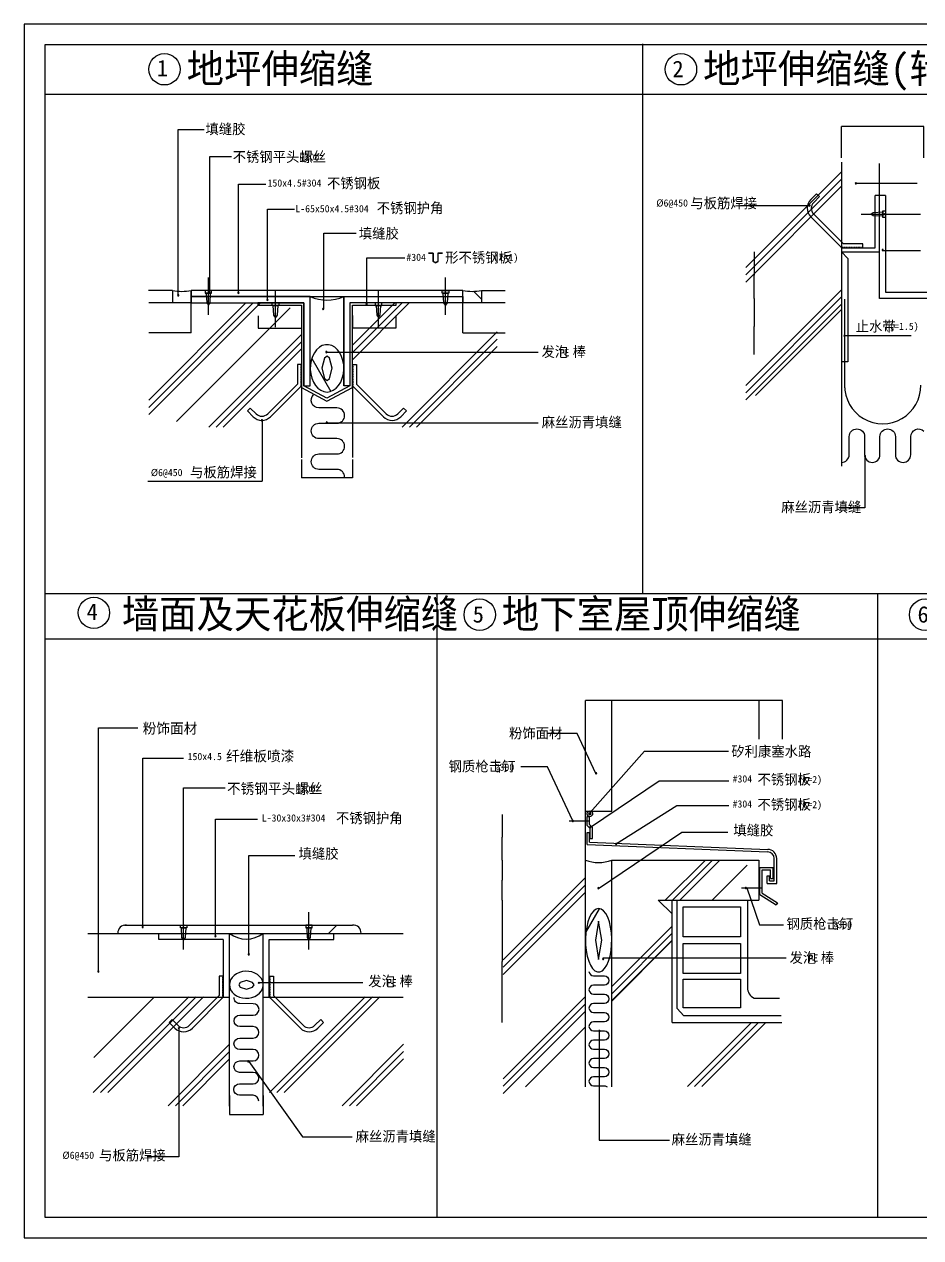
# Model space of a CAD drawing. Header units: metres. Extents: x 29335 to 113556, y -43402 to 15677.
# Drawn here: x 29335 to 72991, y -43402 to 15677 of the extents above; entities that cross this region are included whole.
import ezdxf

# ---------------------------------------------------------------- set-up
doc = ezdxf.new("R2010")
doc.units = ezdxf.units.M
doc.layers.add('PUB_DIM', color=3, linetype='Continuous')
doc.dimstyles.get("Standard").update_dxf_attribs({"dimtxt": 2.5, "dimasz": 2.5, "dimexe": 1.25, "dimexo": 0.625, "dimtad": 1, "dimcen": 2.5, "dimazin": 3, "dimtfac": 1, "dimtmove": 0, "dimatfit": 3})
pattern_1 = [(45, (0, 0), (-11225.3, 11225.3), [])]
pattern_2 = [(45, (0, 0), (-10102.8, 10102.8), [])]

# ---------------------------------------------------------------- blocks, each defined once
blk = doc.blocks.new('*D1')
for p, q in [((57304.55, -17248.31), (56665.3, -17248.31)), ((56665.55, -19123.48), (56665.55, -17248.31)), ((57945.8, -17248.31), (57306.55, -17248.31)), ((57945.55, -19123.48), (57945.55, -17248.31))]:
    blk.add_line(p, q)
at = {"layer": 'Defpoints'}
for p in [(57945.55, -17248.31), (56665.55, -19123.48), (57945.55, -19123.48)]:
    blk.add_point(p, dxfattribs=at)
at = {"layer": 'PUB_DIM', "insert": (57305.55, -17248.31), "char_height": 1, "attachment_point": 5}
blk.add_mtext('50', dxfattribs=at)
blk = doc.blocks.new('*D2')
for p, q in [((52606.42, -26968.44), (52606.42, -29945.56)), ((52606.17, -29945.56), (52605.92, -29945.56)), ((52606.42, -32922.68), (52606.42, -29945.56)), ((52606.42, -29945.56), (52606.42, -29945.56)), ((52606.67, -29945.56), (52606.92, -29945.56))]:
    blk.add_line(p, q)
at = {"layer": 'Defpoints'}
for p in [(52606.42, -26968.44), (52606.42, -29945.56), (52606.42, -32922.68)]:
    blk.add_point(p, dxfattribs=at)
at = {"layer": 'PUB_DIM', "insert": (52606.42, -29944.435), "char_height": 1, "attachment_point": 5}
blk.add_mtext('150', dxfattribs=at)
blk = doc.blocks.new('*D3')
for p, q in [((39328.33, -36478.9), (39328.33, -37400.31)), ((40967.09, -36478.9), (40967.09, -37400.31)), ((39328.58, -37400.31), (40145.21, -37400.31)), ((40150.21, -37400.31), (40966.84, -37400.31))]:
    blk.add_line(p, q)
at = {"layer": 'Defpoints'}
for p in [(39328.33, -36478.9), (40967.09, -36478.9), (39328.33, -37400.31)]:
    blk.add_point(p, dxfattribs=at)
at = {"layer": 'PUB_DIM', "insert": (40147.71, -37400.31), "char_height": 1, "attachment_point": 5}
blk.add_mtext('20~30', dxfattribs=at)
blk = doc.blocks.new('*D4')
for p, q in [((52606.42, -22800.42), (52606.42, -23908.08)), ((52606.17, -23908.08), (52605.92, -23908.08)), ((52606.42, -25015.75), (52606.42, -23908.08)), ((52606.42, -23908.08), (52606.42, -23908.08)), ((52606.67, -23908.08), (52606.92, -23908.08))]:
    blk.add_line(p, q)
at = {"layer": 'Defpoints'}
for p in [(52606.42, -22800.42), (52606.42, -23908.08), (52606.42, -25015.75)]:
    blk.add_point(p, dxfattribs=at)
at = {"layer": 'PUB_DIM', "insert": (52606.42, -23906.955), "char_height": 1, "attachment_point": 5}
blk.add_mtext('100', dxfattribs=at)
blk = doc.blocks.new('*D5')
for p, q in [((52606.42, -25015.75), (52606.42, -25992.09)), ((52606.17, -25992.09), (52605.92, -25992.09)), ((52606.42, -26968.44), (52606.42, -25992.09)), ((52606.42, -25992.09), (52606.42, -25992.09)), ((52606.67, -25992.09), (52606.92, -25992.09))]:
    blk.add_line(p, q)
at = {"layer": 'Defpoints'}
for p in [(52606.42, -25015.75), (52606.42, -25992.09), (52606.42, -26968.44)]:
    blk.add_point(p, dxfattribs=at)
at = {"layer": 'PUB_DIM', "insert": (52606.42, -25990.965), "char_height": 1, "attachment_point": 5}
blk.add_mtext('100', dxfattribs=at)
blk = doc.blocks.new('*D6')
for p, q in [((42836.22, -5512.12), (42836.22, -6406.56)), ((45314.95, -5512.12), (45314.95, -6406.56)), ((44073.085, -6406.56), (42835.97, -6406.56)), ((45315.2, -6406.56), (44078.085, -6406.56))]:
    blk.add_line(p, q)
at = {"layer": 'Defpoints'}
for p in [(42836.22, -5512.12), (45314.95, -5512.12), (45314.95, -6406.56)]:
    blk.add_point(p, dxfattribs=at)
at = {"layer": 'PUB_DIM', "insert": (44075.585, -6406.56), "char_height": 1, "attachment_point": 5}
blk.add_mtext('20~30', dxfattribs=at)
blk = doc.blocks.new('*D7')
for p, q in [((40719.21, 1481.58), (40719.21, 884.07)), ((42836.22, 1481.58), (42836.22, 884.07)), ((40719.46, 884.07), (41776.715, 884.07)), ((41778.715, 884.07), (42835.97, 884.07))]:
    blk.add_line(p, q)
at = {"layer": 'Defpoints'}
for p in [(40719.21, 1481.58), (42836.22, 1481.58), (40719.21, 884.07)]:
    blk.add_point(p, dxfattribs=at)
at = {"layer": 'PUB_DIM', "insert": (41777.715, 884.07), "char_height": 1, "attachment_point": 5}
blk.add_mtext('25', dxfattribs=at)
blk = doc.blocks.new('*D8')
for p, q in [((45314.95, 1504.85), (45314.95, 884.07)), ((47431.96, 1504.85), (47431.96, 884.07)), ((46372.455, 884.07), (45314.7, 884.07)), ((47432.21, 884.07), (46374.455, 884.07))]:
    blk.add_line(p, q)
at = {"layer": 'Defpoints'}
for p in [(45314.95, 1504.85), (47431.96, 1504.85), (47431.96, 884.07)]:
    blk.add_point(p, dxfattribs=at)
at = {"layer": 'PUB_DIM', "insert": (46373.455, 884.07), "char_height": 1, "attachment_point": 5}
blk.add_mtext('25', dxfattribs=at)
blk = doc.blocks.new('*D12')
for p, q in [((65695.185, -17248.31), (65128.43, -17248.31)), ((65128.68, -19123.48), (65128.68, -17248.31)), ((66263.94, -17248.31), (65697.185, -17248.31)), ((66263.69, -19123.48), (66263.69, -17248.31))]:
    blk.add_line(p, q)
at = {"layer": 'Defpoints'}
for p in [(66263.69, -17248.31), (65128.68, -19123.48), (66263.69, -19123.48)]:
    blk.add_point(p, dxfattribs=at)
at = {"layer": 'PUB_DIM', "insert": (65696.185, -17248.31), "char_height": 1, "attachment_point": 5}
blk.add_mtext('50', dxfattribs=at)
blk = doc.blocks.new('*D13')
for p, q in [((61535.615, -17248.31), (57945.3, -17248.31)), ((57945.55, -19123.48), (57945.55, -17248.31)), ((65128.93, -17248.31), (61538.615, -17248.31)), ((65128.68, -19123.48), (65128.68, -17248.31))]:
    blk.add_line(p, q)
at = {"layer": 'Defpoints'}
for p in [(65128.68, -17248.31), (57945.55, -19123.48), (65128.68, -19123.48)]:
    blk.add_point(p, dxfattribs=at)
at = {"layer": 'PUB_DIM', "insert": (61537.115, -17248.31), "char_height": 1, "attachment_point": 5}
blk.add_mtext('240', dxfattribs=at)
blk = doc.blocks.new('*D22')
for p, q in [((64884.05, 4591.17), (64884.05, 3458.57)), ((64883.8, 3458.57), (64883.55, 3458.57)), ((64884.05, 2325.97), (64884.05, 3458.57)), ((64884.05, 3458.57), (64884.05, 3458.57)), ((64884.3, 3458.57), (64884.55, 3458.57))]:
    blk.add_line(p, q)
at = {"layer": 'Defpoints'}
for p in [(64884.05, 4591.17), (64884.05, 3458.57), (64884.05, 2325.97)]:
    blk.add_point(p, dxfattribs=at)
at = {"layer": 'PUB_DIM', "insert": (64884.05, 3459.695), "char_height": 1, "attachment_point": 5}
blk.add_mtext('20', dxfattribs=at)
blk = doc.blocks.new('*D23')
for p, q in [((64884.05, 2325.97), (64884.05, 960.33)), ((64883.8, 960.33), (64883.55, 960.33)), ((64884.05, -405.31), (64884.05, 960.33)), ((64884.05, 960.33), (64884.05, 960.33)), ((64884.3, 960.33), (64884.55, 960.33))]:
    blk.add_line(p, q)
at = {"layer": 'Defpoints'}
for p in [(64884.05, 2325.97), (64884.05, 960.33), (64884.05, -405.31)]:
    blk.add_point(p, dxfattribs=at)
at = {"layer": 'PUB_DIM', "insert": (64884.05, 961.455), "char_height": 1, "attachment_point": 5}
blk.add_mtext('50', dxfattribs=at)
blk = doc.blocks.new('*D25')
for p, q in [((71139.555, 10693.3), (69135.94, 10693.3)), ((69136.19, 9169.56), (69136.19, 10693.3)), ((73145.17, 10693.3), (71141.555, 10693.3)), ((73144.92, 9169.56), (73144.92, 10693.3))]:
    blk.add_line(p, q)
at = {"layer": 'Defpoints'}
for p in [(73144.92, 10693.3), (69136.19, 9169.56), (73144.92, 9169.56)]:
    blk.add_point(p, dxfattribs=at)
at = {"layer": 'PUB_DIM', "insert": (71140.555, 10693.3), "char_height": 1, "attachment_point": 5}
blk.add_mtext('50', dxfattribs=at)

msp = doc.modelspace()

# ---------------------------------------------------------------- hatches: boundary and pattern name
h = msp.add_hatch()
h.set_pattern_fill('AN32C', scale=5000)
h.set_pattern_definition(pattern_1)
h.paths.add_polyline_path([(69136.19, 8959.18), (64950.73, 8959.18), (64950.73, -5706.7), (69136.19, -5706.7)])
h = msp.add_hatch()
h.set_pattern_fill('ANSI32', scale=1800)
h.paths.add_polyline_path([(70975.19, 4591.17), (70975.19, 7335.28), (70775.19, 7335.28), (70775.19, 4791.17), (69136.19, 4791.17), (69136.19, 4591.17)])
h = msp.add_hatch()
h.set_pattern_fill('ANSI32', scale=1800)
h.paths.add_polyline_path([(70975.19, 2325.97), (79049.65, 2325.97), (79049.65, 2625.97), (71275.19, 2625.97), (71275.19, 7335.28), (70975.19, 7335.28), (70975.19, 4591.17)])
h = msp.add_hatch()
h.set_pattern_fill('ANSI37', scale=1500)
h.paths.add_polyline_path([(37456.08, 2115.7), (37456.08, 2715.7, -0.1), (36556.08, 2715.7), (36556.08, 2115.7)])
h = msp.add_hatch()
h.set_pattern_fill('ANSI37', scale=1500)
h.paths.add_polyline_path([(51595.16, 2115.7), (51595.16, 2715.7, -0.09), (50695.16, 2715.52), (50695.16, 2115.7)])
h = msp.add_hatch()
h.set_pattern_fill('AN32C', scale=4500)
h.set_pattern_definition(pattern_2)
h.paths.add_polyline_path([(42756.22, -1841.9), (42756.22, -891.57), (42956.22, -891.57), (42956.22, 1865.55), (37456.08, 1865.55), (37456.08, 410.43), (35405.45, 410.43), (35405.45, -3669.37), (42956.22, -3669.37), (42956.22, -1931.91), (42949.05, -1931.91), (41450.4, -3430.56, -0.41), (40601.87, -3430.56), (40319.03, -3147.72), (40460.45, -3006.3), (40743.29, -3289.14, 0.41), (41308.98, -3289.14)])
h = msp.add_hatch()
h.set_pattern_fill('AN32C', scale=4500)
h.set_pattern_definition(pattern_2)
h.paths.add_polyline_path([(52601.44, 410.43), (50825.36, 410.43), (50825.36, 1865.55), (45325.15, 1865.55), (45325.15, -891.57), (45525.15, -891.57), (45525.15, -1841.9), (46972.38, -3289.14, 0.41), (47538.07, -3289.14), (47820.91, -3006.3), (47962.33, -3147.72), (47679.49, -3430.56, -0.41), (46830.96, -3430.56), (45332.31, -1931.91), (45325.15, -1931.91), (45014.26, -1931.91), (45014.26, -4007.99), (52601.44, -4007.99)])
h = msp.add_hatch()
h.set_pattern_fill('ESCHER', scale=1409)
h.paths.add_polyline_path([(44310.08, 34.17), (44157.3, 75.7), (44001.7, 75.7), (43848.92, 34.17), (43704.47, -47.38), (43573.57, -166.02), (43460.96, -317.45), (43370.71, -496.2), (43306.07, -695.81), (43269.39, -909.07), (43261.99, -1128.26), (43284.13, -1345.47), (43335.02, -1552.84), (43412.82, -1742.88), (43514.71, -1908.72), (43637.02, -2044.37), (43775.32, -2144.92), (43924.61, -2206.75), (44079.5, -2227.61), (44234.39, -2206.75), (44383.69, -2144.92), (44521.99, -2044.37), (44644.29, -1908.72), (44746.19, -1742.88), (44823.98, -1552.84), (44874.88, -1345.47), (44897.02, -1128.26), (44889.62, -909.07), (44852.93, -695.81), (44788.3, -496.2), (44698.04, -317.45), (44585.43, -166.02), (44454.54, -47.38)])
h.paths.add_polyline_path([(44079.5, -482.56), (44198.56, -583.08), (44334.45, -1073.34), (44198.56, -1563.6), (44079.5, -1664.11), (43960.44, -1563.6), (43824.55, -1073.34), (43960.44, -583.08)])
h = msp.add_hatch()
h.set_pattern_fill('AN32C', scale=5000)
h.set_pattern_definition(pattern_1)
h.paths.add_polyline_path([(56665.55, -25015.74), (55991.66, -25015.74), (55991.66, -23439.35), (55500.84, -23375.04), (55991.66, -23293.57), (55991.66, -22205.21), (52953.42, -22205.21), (52953.42, -36055.71), (56665.55, -36055.71)])
h = msp.add_hatch()
h.set_pattern_fill('AN32C', scale=5000)
h.set_pattern_definition(pattern_1)
h.paths.add_polyline_path([(60890.34, -27627.33), (60196.63, -26968.45), (60890.34, -26968.45), (65550.85, -26968.45), (65550.85, -25264.27), (57945.55, -25264.27), (57945.55, -36055.71), (66219.54, -36055.71), (66219.54, -32922.68), (60890.34, -32922.68)])
h = msp.add_hatch()
h.set_pattern_fill('ANSI37', scale=800)
h.paths.add_polyline_path([(60890.34, -26968.45), (60196.63, -26968.45), (60890.34, -27627.33)])
h = msp.add_hatch()
h.set_pattern_fill('ESCHER', scale=1200)
h.paths.add_polyline_path([(57789.23, -29931.59), (57859.8, -29692.47), (57910.35, -29425.44), (57939.03, -29140.16), (57944.82, -28846.93), (57927.51, -28556.36), (57887.71, -28278.95), (57826.88, -28024.72), (57747.2, -27802.87), (57651.56, -27621.4), (57543.41, -27486.89), (57426.67, -27404.18), (57305.55, -27376.28), (57184.43, -27404.18), (57067.68, -27486.89), (56959.54, -27621.4), (56863.9, -27802.87), (56784.22, -28024.72), (56723.38, -28278.95), (56683.59, -28556.36), (56666.27, -28846.93), (56672.06, -29140.16), (56700.75, -29425.44), (56751.29, -29692.47), (56821.87, -29931.59), (56909.93, -30134.17), (57012.28, -30292.88), (57125.24, -30401.98), (57244.71, -30457.54), (57366.38, -30457.54), (57485.86, -30401.98), (57598.81, -30292.88), (57701.17, -30134.17)])
h.paths.add_polyline_path([(57305.55, -29849.89), (57145.55, -28920.4), (57305.55, -27990.92), (57465.55, -28920.4)])
h = msp.add_hatch()
h.set_pattern_fill('ANSI31', scale=2400)
h.paths.add_polyline_path([(64209.19, -28752.76), (64209.19, -27285.96), (61419.95, -27285.96), (61419.95, -28752.76)])
h = msp.add_hatch()
h.set_pattern_fill('ANSI32', scale=1800)
h.paths.add_polyline_path([(45734.95, -28582.57, 0.4), (45407.1, -28182.57), (34220.85, -28182.57, 0.4), (33893, -28582.57)])
h = msp.add_hatch()
h.set_pattern_fill('ANSI31', scale=2400)
h.paths.add_polyline_path([(61419.95, -29070.28), (61419.95, -30537.08), (64209.19, -30537.08), (64209.19, -29070.28)])
h = msp.add_hatch()
h.set_pattern_fill('ANSI31', scale=2400)
h.paths.add_polyline_path([(61419.95, -30819.32), (61419.95, -32217.09), (64209.19, -32217.09), (64209.19, -30819.32)])
h = msp.add_hatch()
h.set_pattern_fill('AN32C', scale=5000)
h.set_pattern_definition(pattern_1)
h.paths.add_polyline_path([(39030.97, -31703.28), (37673.74, -33060.51, -0.41), (37108.06, -33060.51), (36825.21, -32777.67), (36683.79, -32919.09), (36966.63, -33201.93, 0.41), (37815.16, -33201.93), (39313.81, -31703.28), (39328.34, -31703.28), (39328.34, -36748.58), (32730.51, -36748.58), (32730.51, -31703.28)])
h = msp.add_hatch()
h.set_pattern_fill('AN32C', scale=5000)
h.set_pattern_definition(pattern_1)
h.paths.add_polyline_path([(47907.76, -31703.28), (47907.76, -36799.09), (40968.34, -36799.09), (40968.34, -31703.28), (40975.5, -31703.28), (42474.15, -33201.93, 0.41), (43322.68, -33201.93), (43605.52, -32919.09), (43464.1, -32777.67), (43181.26, -33060.51, -0.41), (42615.57, -33060.51), (41258.35, -31703.28)])

# ---------------------------------------------------------------- linework, layer by layer
for p, q in [((59443.18, 14723.36), (59443.18, -12036.82)), ((30350.33, 12275.21), (112523.07, 12275.21)), ((69136.19, 8959.18), (69136.19, -5832.15)), ((70975.19, 2325.97), (70975.19, 8900.93)), ((64473.14, 3832.11), (69136.19, 8495.16)), ((64473.14, 3478.56), (69136.19, 8141.61)), ((64473.14, 3125), (69136.19, 7788.06)), ((67637.54, 7145.51), (67920.38, 7428.36)), ((67778.96, 7004.09), (68061.8, 7286.94)), ((67920.38, 7428.36), (68061.8, 7286.94)), ((70775.19, 4791.17), (70775.19, 7335.28)), ((71275.19, 7335.28), (70775.19, 7335.28)), ((71275.19, 7335.28), (71275.19, 2625.97)), ((69143.36, 4791.17), (67637.54, 6296.99)), ((69226.2, 4991.17), (67778.96, 6438.41)), ((70089.72, 6437.13), (71913.44, 6437.13)), ((69136.19, 4791.17), (69136.19, 4841.91)), ((69136.19, 4791.17), (70775.19, 4791.17)), ((69143.36, 4791.17), (70176.52, 4791.17)), ((69216.19, 4791.17), (69216.19, 4841.91)), ((70176.52, 4991.17), (69226.2, 4991.17)), ((69296.19, 4791.17), (69296.19, 4841.91)), ((69376.19, 4791.17), (69376.19, 4841.91)), ((69456.19, 4791.17), (69456.19, 4841.91)), ((69536.19, 4791.17), (69536.19, 4841.91)), ((69616.19, 4791.17), (69616.19, 4841.91)), ((69696.19, 4791.17), (69696.19, 4841.91)), ((69776.19, 4791.17), (69776.19, 4841.91)), ((69856.19, 4791.17), (69856.19, 4841.91)), ((69936.19, 4791.17), (69936.19, 4841.91)), ((70016.19, 4791.17), (70016.19, 4841.91)), ((70096.19, 4791.17), (70096.19, 4841.91)), ((70176.52, 4791.17), (70176.52, 4991.17)), ((69136.19, 4591.17), (70975.19, 4591.17)), ((69136.19, 4591.17), (69448.32, 4279.04)), ((69448.32, 4279.04), (69448.32, -750.04)), ((38300.54, 1531.09), (38300.54, 3354.81)), ((49850.71, 1531.09), (49850.71, 3354.81)), ((36556.08, 2715.7), (35392.79, 2715.7)), ((36556.08, 2715.7), (36556.08, 2115.7)), ((37456.08, 660.57), (37456.08, 2715.7)), ((41568.51, 931.87), (41568.51, 2755.59)), ((44894.95, 2415.7), (44894.95, -1931.91)), ((46582.66, 931.87), (46582.66, 2755.59)), ((50695.16, 660.57), (50695.16, 2715.7)), ((51595.16, 2715.7), (52758.46, 2715.7)), ((51595.16, 2715.7), (51595.16, 2115.7)), ((64473.14, -1907.47), (69136.19, 2755.59)), ((64473.14, -2261.02), (69136.19, 2402.03)), ((71275.19, 2625.97), (79677.5, 2625.97)), ((35395.18, -3328.33), (40839.21, 2115.7)), ((35395.18, -2974.78), (40485.65, 2115.7)), ((35395.18, -2621.22), (40132.1, 2115.7)), ((37456.08, 2115.7), (35403.97, 2115.7)), ((38218.33, 2114.65), (38300.54, 2002.65)), ((38300.54, 2002.65), (38382.75, 2114.65)), ((45314.95, -652.67), (48083.32, 2115.7)), ((45314.95, -299.12), (47729.77, 2115.7)), ((45314.95, 54.43), (47376.22, 2115.7)), ((52747.28, 2115.7), (50695.16, 2115.7)), ((64473.14, -2614.58), (69136.19, 2048.48)), ((81271.8, 2325.97), (70975.19, 2325.97)), ((37456.08, 660.57), (35395.18, 660.57)), ((47733.54, -3937.03), (52365.81, 695.24)), ((50695.16, 660.57), (52756.06, 660.57)), ((38322.01, -3937.03), (42836.22, 577.17)), ((38675.57, -3937.03), (42836.22, 223.62)), ((48087.09, -3937.03), (52365.23, 341.11)), ((39029.12, -3937.03), (42836.22, -129.93)), ((48440.64, -3937.03), (52364.64, -13.03)), ((42636.22, -891.57), (42636.22, -1841.9)), ((42836.22, -891.57), (42636.22, -891.57)), ((42836.22, -971.91), (42785.48, -971.91)), ((42836.22, -1051.91), (42785.48, -1051.91)), ((42836.22, -1131.91), (42785.48, -1131.91)), ((42836.22, -1924.74), (42836.22, -891.57)), ((45314.95, -1924.74), (45314.95, -891.57)), ((45314.95, -891.57), (45514.95, -891.57)), ((45314.95, -971.91), (45365.69, -971.91)), ((45314.95, -1051.91), (45365.69, -1051.91)), ((45314.95, -1131.91), (45365.69, -1131.91)), ((45514.95, -891.57), (45514.95, -1841.9)), ((69448.32, -750.04), (69136.19, -750.04)), ((42836.22, -1211.91), (42785.48, -1211.91)), ((42836.22, -1291.91), (42785.48, -1291.91)), ((42836.22, -1371.91), (42785.48, -1371.91)), ((42836.22, -1451.91), (42785.48, -1451.91)), ((42836.22, -1531.91), (42785.48, -1531.91)), ((42836.22, -1611.91), (42785.48, -1611.91)), ((42836.22, -1691.91), (42785.48, -1691.91)), ((42836.22, -1771.91), (42785.48, -1771.91)), ((45314.95, -1211.91), (45365.69, -1211.91)), ((45314.95, -1291.91), (45365.69, -1291.91)), ((45314.95, -1371.91), (45365.69, -1371.91)), ((45314.95, -1451.91), (45365.69, -1451.91)), ((45314.95, -1531.91), (45365.69, -1531.91)), ((45314.95, -1611.91), (45365.69, -1611.91)), ((45314.95, -1691.91), (45365.69, -1691.91)), ((45314.95, -1771.91), (45365.69, -1771.91)), ((42636.22, -1841.9), (41188.98, -3289.14)), ((42836.22, -1924.74), (41330.4, -3430.56)), ((42836.22, -1851.91), (42785.48, -1851.91)), ((42836.22, -1931.91), (42785.48, -1931.91)), ((42836.22, -2003.85), (42836.22, -5428.68)), ((42956.22, -1931.91), (43256.22, -1931.91)), ((45314.95, -1851.91), (45365.69, -1851.91)), ((45314.95, -1924.74), (46820.77, -3430.56)), ((45314.95, -1931.91), (45365.69, -1931.91)), ((45314.95, -2003.84), (45314.95, -5411.59)), ((45514.95, -1841.9), (46962.19, -3289.14)), ((40199.03, -3147.72), (40340.45, -3006.3)), ((40481.87, -3430.56), (40199.03, -3147.72)), ((40623.29, -3289.14), (40340.45, -3006.3)), ((47527.88, -3289.14), (47810.72, -3006.3)), ((47669.3, -3430.56), (47952.14, -3147.72)), ((47952.14, -3147.72), (47810.72, -3006.3)), ((30350.33, -12036.82), (112523.07, -12036.82)), ((49424.71, -12036.82), (49424.71, -42437.01)), ((70892.87, -12036.82), (70892.87, -42437.01)), ((30350.33, -14237.01), (112523.07, -14237.01)), ((56665.55, -36055.71), (56665.55, -19113.39)), ((57945.55, -22629.95), (57945.55, -19152.12)), ((56665.55, -22629.95), (57945.55, -22629.95)), ((56747.19, -23326.06), (56747.19, -22894.43)), ((56747.19, -22894.43), (56867.19, -22894.43)), ((56867.19, -23279.46), (56867.19, -22894.43)), ((56891.19, -23483.48), (56747.19, -23326.06)), ((57011.19, -23436.87), (56867.19, -23279.46)), ((56891.19, -23968.51), (56891.19, -23483.48)), ((57011.19, -23968.51), (57011.19, -23436.87)), ((56747.19, -24256.67), (56747.19, -23664.72)), ((56747.19, -23664.72), (56867.19, -23664.72)), ((56867.19, -24141.41), (56867.19, -23664.72)), ((56867.19, -24141.41), (65536.94, -24498.26)), ((56891.19, -23968.51), (57011.19, -23968.51)), ((56747.19, -24256.67), (65529.64, -24618.04)), ((57945.55, -36059.36), (57945.55, -25015.74)), ((57945.55, -25015.74), (65101.6, -25015.74)), ((60550.85, -26968.45), (62503.55, -25015.74)), ((60904.4, -26968.45), (62857.11, -25015.74)), ((61257.96, -26968.45), (63210.66, -25015.74)), ((65101.6, -25015.74), (65101.6, -26968.45)), ((65154.06, -25376.3), (65801.19, -25376.3)), ((65154.06, -26686.92), (65154.06, -25376.3)), ((65801.19, -25906.56), (65801.19, -25376.3)), ((65856.94, -26028.91), (65856.94, -24938.26)), ((65976.94, -26148.91), (65976.94, -24938.26)), ((52652.13, -29872.56), (56658.64, -25866.05)), ((65274.06, -25496.3), (65681.19, -25496.3)), ((65274.06, -26620.69), (65274.06, -25496.3)), ((65512.2, -25778.58), (65632.2, -25778.58)), ((65512.2, -26148.91), (65512.2, -25778.58)), ((65632.2, -26028.91), (65632.2, -25778.58)), ((65681.19, -25906.56), (65681.19, -25496.3)), ((65681.19, -25906.56), (65801.19, -25906.56)), ((52652.13, -30226.11), (56658.64, -26219.6)), ((52652.13, -30579.67), (56658.64, -26573.16)), ((65512.2, -26148.91), (65976.94, -26148.91)), ((65632.2, -26028.91), (65856.94, -26028.91)), ((60196.63, -26968.45), (65101.6, -26968.45)), ((60196.63, -26968.45), (60890.34, -27627.33)), ((60890.34, -32922.68), (60890.34, -26968.45)), ((61130.34, -32242.68), (61130.34, -26968.45)), ((64555.11, -26968.45), (64555.11, -31210.1)), ((65154.06, -26686.92), (65955.37, -27191.7)), ((65274.06, -26620.69), (66019.7, -27090.41)), ((66019.7, -27090.41), (65955.37, -27191.7)), ((37095.37, -29367.17), (37095.37, -27543.45)), ((43198.81, -29367.17), (43198.81, -27543.45)), ((34220.85, -28182.57), (45317.44, -28182.57)), ((57945.55, -31172.04), (60890.34, -28227.25)), ((32436.07, -28582.57), (47789.33, -28582.57)), ((35881.04, -28882.57), (35881.04, -28582.57)), ((39027.09, -28882.57), (35881.04, -28882.57)), ((39027.09, -28882.57), (39027.09, -31703.28)), ((39327.09, -36994.1), (39327.09, -28582.57)), ((40967.09, -36994.1), (40967.09, -28582.57)), ((41267.09, -28882.57), (44413.14, -28882.57)), ((41267.09, -31703.28), (41267.09, -28882.57)), ((44413.14, -28882.57), (44413.14, -28582.57)), ((57945.55, -31525.6), (60890.34, -28580.8)), ((57945.55, -31879.15), (60890.34, -28934.35)), ((39027.09, -30662.95), (38827.09, -30662.95)), ((38827.09, -30662.95), (38827.09, -31613.27)), ((39027.09, -31696.12), (39027.09, -30662.95)), ((41274.45, -31696.12), (41274.45, -30662.95)), ((41274.45, -30662.95), (41474.45, -30662.95)), ((41474.45, -30662.95), (41474.45, -31613.27)), ((39027.09, -30743.28), (38976.35, -30743.28)), ((39027.09, -30823.28), (38976.35, -30823.28)), ((39027.09, -30903.28), (38976.35, -30903.28)), ((39027.09, -30983.28), (38976.35, -30983.28)), ((39027.09, -31063.28), (38976.35, -31063.28)), ((39027.09, -31143.28), (38976.35, -31143.28)), ((39027.09, -31223.28), (38976.35, -31223.28)), ((39027.09, -31303.28), (38976.35, -31303.28)), ((41274.45, -30743.28), (41325.19, -30743.28)), ((41274.45, -30823.28), (41325.19, -30823.28)), ((41274.45, -30903.28), (41325.19, -30903.28)), ((41274.45, -30983.28), (41325.19, -30983.28)), ((41274.45, -31063.28), (41325.19, -31063.28)), ((41274.45, -31143.28), (41325.19, -31143.28)), ((41274.45, -31223.28), (41325.19, -31223.28)), ((41274.45, -31303.28), (41325.19, -31303.28)), ((39327.09, -31703.28), (32436.07, -31703.28)), ((32694.16, -36334.67), (37357.21, -31671.61)), ((33047.71, -36334.67), (37710.76, -31671.61)), ((33401.26, -36334.67), (38064.32, -31671.61)), ((38827.09, -31613.27), (37379.85, -33060.51)), ((39027.09, -31696.12), (37521.27, -33201.93)), ((39019.73, -31703.28), (38968.99, -31703.28)), ((39027.09, -31383.28), (38976.35, -31383.28)), ((39027.09, -31463.28), (38976.35, -31463.28)), ((39027.09, -31543.28), (38976.35, -31543.28)), ((39027.09, -31623.28), (38976.35, -31623.28)), ((47789.33, -31703.28), (40967.09, -31703.28)), ((41274.45, -31383.28), (41325.19, -31383.28)), ((41274.45, -31463.28), (41325.19, -31463.28)), ((41274.45, -31543.28), (41325.19, -31543.28)), ((41274.45, -31623.28), (41325.19, -31623.28)), ((41274.45, -31696.12), (42780.26, -33201.93)), ((41274.45, -31703.28), (41325.19, -31703.28)), ((41280.08, -36334.67), (45943.14, -31671.61)), ((41474.45, -31613.27), (42921.69, -33060.51)), ((41633.64, -36334.67), (46296.69, -31671.61)), ((41987.19, -36334.67), (46650.25, -31671.61)), ((52652.13, -35673.6), (56665.55, -31660.18)), ((64875.11, -31738.11), (66113.62, -31738.11)), ((52652.13, -36027.15), (56665.55, -32013.74)), ((52652.13, -36380.71), (56665.55, -32367.29)), ((61454.14, -32605.16), (61130.34, -32242.68)), ((36389.9, -32919.09), (36531.32, -32777.67)), ((36672.74, -33201.93), (36389.9, -32919.09)), ((36814.17, -33060.51), (36531.32, -32777.67)), ((43487.37, -33060.51), (43770.21, -32777.67)), ((43628.79, -33201.93), (43911.63, -32919.09)), ((43911.63, -32919.09), (43770.21, -32777.67)), ((60890.34, -32922.68), (66219.54, -32922.68)), ((66188.07, -32605.16), (61454.14, -32605.16)), ((61625.08, -36042.13), (64744.52, -32922.68)), ((61978.63, -36042.13), (65098.08, -32922.68)), ((62332.18, -36042.13), (65451.63, -32922.68)), ((36347.77, -36973.34), (39335.03, -33986.07)), ((44813.14, -36973.34), (47800.41, -33986.07)), ((36701.32, -36973.34), (39334.01, -34340.65)), ((37054.88, -36973.34), (39332.99, -34695.22)), ((45166.7, -36973.34), (47799.39, -34340.65)), ((45520.25, -36973.34), (47798.37, -34695.22))]:
    msp.add_line(p, q)
for points in [[(29335.01, 15676.73), (29335.01, -43401.82), (113473.01, -43401.82), (113473.01, 15676.73), (29335.01, 15676.73)], [(71149.57, 6326.87), (70674.33, 6354.86), (70561.28, 6437.13), (70673.28, 6519.34), (71149.57, 6547.39), (71149.57, 6326.87)], [(71274.33, 6277.13), (71149.57, 6277.13), (71149.57, 6597.13), (71274.33, 6597.13), (71274.33, 6277.13)], [(49025.83, 4539.88), (49025.83, 4527.78), (49240.43, 4527.78), (49240.43, 4124.63), (49365.38, 4057.88), (49490.29, 4124.63), (49490.29, 4527.78), (49704.9, 4527.78), (49704.9, 4539.88), (49478.19, 4539.88), (49478.19, 4131.88), (49365.37, 4071.59), (49252.53, 4131.88), (49252.53, 4539.88), (49025.83, 4539.88)], [(37456.08, 2715.7), (37456.08, 2415.7), (50695.16, 2415.7), (50695.16, 2715.52), (37456.08, 2715.7)], [(37456.08, 2415.7), (37456.08, 2115.7), (42956.22, 2115.7), (42956.22, -1931.91), (43256.22, -1931.91), (43256.22, 2415.7), (37456.08, 2415.7)], [(38140.54, 2715.7), (38140.54, 2590.94), (38460.54, 2590.94), (38460.54, 2715.7), (38140.54, 2715.7)], [(38190.28, 2590.94), (38218.27, 2115.7), (38300.54, 2002.65), (38382.75, 2114.65), (38410.8, 2590.94), (38190.28, 2590.94)], [(50695.16, 2415.7), (50695.16, 2115.7), (45195.02, 2115.7), (45195.02, -1931.91), (44895.02, -1931.91), (44895.02, 2415.7), (50695.16, 2415.7)], [(50010.71, 2715.7), (50010.71, 2590.94), (49690.71, 2590.94), (49690.71, 2715.7), (50010.71, 2715.7)], [(49960.97, 2590.94), (49932.98, 2115.7), (49850.71, 2002.65), (49768.5, 2114.65), (49740.45, 2590.94), (49960.97, 2590.94)], [(40707.17, 2115.7), (40707.17, 1995.7), (42836.22, 1995.7), (42836.22, -2003.85), (44075.72, -2666.07), (45314.95, -2003.84), (45314.95, 1995.7), (47444, 1995.7), (47444, 2115.7), (45194.95, 2115.7), (45194.95, -1931.91), (44075.72, -2530.01), (42956.22, -1931.91), (42956.22, 2115.7), (40707.17, 2115.7)], [(41728.51, 2116.48), (41728.51, 1991.73), (41408.51, 1991.73), (41408.51, 2116.48), (41728.51, 2116.48)], [(41678.77, 1991.73), (41650.78, 1516.48), (41568.51, 1403.43), (41486.3, 1515.44), (41458.25, 1991.73), (41678.77, 1991.73)], [(46422.66, 2116.48), (46422.66, 1991.73), (46742.66, 1991.73), (46742.66, 2116.48), (46422.66, 2116.48)], [(46472.4, 1991.73), (46500.39, 1516.48), (46582.66, 1403.43), (46664.87, 1515.44), (46692.92, 1991.73), (46472.4, 1991.73)], [(69282.6, 2295.16), (69282.6, -2015.78)], [(55864.31, -23105.03), (56848.09, -23105.03)], [(64258.58, -26374.38), (65242.35, -26374.38)], [(37255.37, -28182.57), (37255.37, -28307.32), (36935.37, -28307.32), (36935.37, -28182.57), (37255.37, -28182.57)], [(37205.63, -28307.32), (37177.64, -28782.57), (37095.37, -28895.61), (37013.16, -28783.61), (36985.11, -28307.32), (37205.63, -28307.32)], [(43038.81, -28182.57), (43038.81, -28307.32), (43358.81, -28307.32), (43358.81, -28182.57), (43038.81, -28182.57)], [(43088.54, -28307.32), (43116.53, -28782.57), (43198.81, -28895.61), (43281.01, -28783.61), (43309.07, -28307.32), (43088.54, -28307.32)], [(57305.55, -27990.92), (57145.55, -28920.4), (57305.55, -29849.89)], [(57305.55, -29849.89), (57465.55, -28920.4), (57305.55, -27990.92)]]:
    msp.add_lwpolyline(points)
for points in [[(30335.01, 14676.73), (30335.01, -42401.82), (112473.01, -42401.82), (112473.01, 14676.73)], [(44079.5, -2227.61), (44234.39, -2206.75), (44383.69, -2144.92), (44521.99, -2044.37), (44644.29, -1908.72), (44746.19, -1742.88), (44823.98, -1552.84), (44874.88, -1345.47), (44897.02, -1128.26), (44889.62, -909.07), (44852.93, -695.81), (44788.3, -496.2), (44698.04, -317.45), (44585.43, -166.02), (44454.54, -47.38), (44310.08, 34.17), (44157.3, 75.7), (44001.7, 75.7), (43848.92, 34.17), (43704.47, -47.38), (43573.57, -166.02), (43460.96, -317.45), (43370.71, -496.2), (43306.07, -695.81), (43269.39, -909.07), (43261.99, -1128.26), (43284.13, -1345.47), (43335.02, -1552.84), (43412.82, -1742.88), (43514.71, -1908.72), (43637.02, -2044.37), (43775.32, -2144.92), (43924.61, -2206.75)], [(44079.5, -1664.11), (44198.56, -1563.6), (44334.45, -1073.34), (44198.56, -583.08), (44079.5, -482.56), (43960.44, -583.08), (43824.55, -1073.34), (43960.44, -1563.6)], [(56728.9, -22758.16), (56731.58, -22780.59), (56739.52, -22802.2), (56752.43, -22822.23), (56769.86, -22839.94), (56791.16, -22854.69), (56815.57, -22865.96), (56842.21, -22873.32), (56870.11, -22876.53), (56898.26, -22875.46), (56925.65, -22870.15), (56951.29, -22860.79), (56974.25, -22847.72), (56993.7, -22831.41), (57008.94, -22812.46), (57019.42, -22791.54), (57024.75, -22769.42), (57024.75, -22746.89), (57019.42, -22724.77), (57008.94, -22703.85), (56993.7, -22684.9), (56974.25, -22668.6), (56951.29, -22655.53), (56925.65, -22646.17), (56898.26, -22640.86), (56870.11, -22639.78), (56842.21, -22642.99), (56815.57, -22650.36), (56791.16, -22661.62), (56769.86, -22676.38), (56752.43, -22694.09), (56739.52, -22714.11), (56731.58, -22735.73)], [(56809.9, -22758.16), (56822.9, -22778.68), (56877.16, -22795.66), (56931.42, -22778.68), (56944.42, -22758.16), (56931.42, -22737.63), (56877.16, -22720.65), (56822.9, -22737.63)], [(57305.55, -27376.28), (57184.43, -27404.18), (57067.68, -27486.89), (56959.54, -27621.4), (56863.9, -27802.87), (56784.22, -28024.72), (56723.38, -28278.95), (56683.59, -28556.36), (56666.27, -28846.93), (56672.06, -29140.16), (56700.75, -29425.44), (56751.29, -29692.47), (56821.87, -29931.59), (56909.93, -30134.17), (57012.28, -30292.88), (57125.24, -30401.98), (57244.71, -30457.54), (57366.38, -30457.54), (57485.86, -30401.98), (57598.81, -30292.88), (57701.17, -30134.17), (57789.23, -29931.59), (57859.8, -29692.47), (57910.35, -29425.44), (57939.03, -29140.16), (57944.82, -28846.93), (57927.51, -28556.36), (57887.71, -28278.95), (57826.88, -28024.72), (57747.2, -27802.87), (57651.56, -27621.4), (57543.41, -27486.89), (57426.67, -27404.18)], [(61419.95, -27285.96), (64209.19, -27285.96), (64209.19, -28752.76), (61419.95, -28752.76)], [(61419.95, -29070.28), (64209.19, -29070.28), (64209.19, -30537.08), (61419.95, -30537.08)], [(39327.09, -31084.17), (39341.97, -31208.77), (39386.09, -31328.86), (39457.84, -31440.11), (39554.64, -31538.5), (39672.99, -31620.46), (39808.6, -31683.05), (39956.58, -31723.98), (40111.58, -31741.8), (40267.99, -31735.84), (40420.17, -31706.33), (40562.61, -31654.34), (40690.16, -31581.73), (40798.22, -31491.15), (40882.88, -31385.85), (40941.08, -31269.65), (40970.72, -31146.75), (40970.72, -31021.59), (40941.08, -30898.68), (40882.88, -30782.49), (40798.22, -30677.19), (40690.16, -30586.6), (40562.61, -30514), (40420.17, -30462.01), (40267.99, -30432.5), (40111.58, -30426.54), (39956.58, -30444.36), (39808.6, -30485.29), (39672.99, -30547.87), (39554.64, -30629.84), (39457.84, -30728.23), (39386.09, -30839.48), (39341.97, -30959.57)], [(39777.09, -31084.17), (39849.3, -31198.2), (40150.77, -31292.54), (40452.23, -31198.2), (40524.45, -31084.17), (40452.23, -30970.14), (40150.77, -30875.8), (39849.3, -30970.14)], [(61419.95, -30819.32), (64209.19, -30819.32), (64209.19, -32217.09), (61419.95, -32217.09)]]:
    msp.add_lwpolyline(points, close=True)
for points in [[(69797.35, 7935.72, 1), (69857.35, 7935.72, 1)], [(67550.95, 6853.26, 1), (67610.95, 6853.26, 1)], [(71194.57, 6431.53, 1), (71254.57, 6431.53, 1)], [(71106.05, 4687.86, 1), (71166.05, 4687.86, 1)], [(36798.54, 2485.34, 1), (36863.54, 2485.34, 1)], [(38326.31, 2715.7, 1), (38391.31, 2715.7, 1)], [(39733.63, 2609.46, 1), (39798.63, 2609.46, 1)], [(41139.49, 2260.98, 1), (41204.49, 2260.98, 1)], [(43857.76, 1808.64, 1), (43922.76, 1808.64, 1)], [(45973.32, 2058.49, 1), (46038.32, 2058.49, 1)], [(69248.62, 513.2, 1), (69308.62, 513.2, 1)], [(44012.97, -285.47, 1), (44077.97, -285.47, 1)], [(40873.64, -3606.3, 1), (40938.64, -3606.3, 1)], [(44029.81, -3718.67, 1), (44094.81, -3718.67, 1)], [(70248.02, -5352.88, 1), (70308.02, -5352.88, 1)], [(57157.82, -20795.8, 1), (57217.82, -20795.8, 1)], [(56867.61, -22747.24, 1), (56927.61, -22747.24, 1)], [(56016.78, -23111.33, 1), (56076.78, -23111.33, 1)], [(56874.91, -23402.47, 1), (56934.91, -23402.47, 1)], [(58126.92, -24236.02, 1), (58186.92, -24236.02, 1)], [(57261, -26380.5, 1), (57321, -26380.5, 1)], [(64441.68, -26374.78, 1), (64501.68, -26374.78, 1)], [(35102.33, -28304.13, 1), (35102.33, -28244.13, 1)], [(37089.19, -28222.9, 1), (37089.19, -28162.9, 1)], [(38643.03, -28752.98, 1), (38643.03, -28692.98, 1)], [(40267.48, -29633.44, 1), (40267.48, -29573.44, 1)], [(57495.43, -29830.37, 1), (57555.43, -29830.37, 1)], [(32943.61, -30466.22, 1), (32943.61, -30406.22, 1)], [(40755.26, -31019.23, 1), (40755.26, -30959.23, 1)], [(36864.32, -33229.31, 1), (36864.32, -33169.31, 1)], [(57313.27, -33336.91, 1), (57373.27, -33336.91, 1)], [(40239.13, -34841.42, 1), (40239.13, -34781.42, 1)]]:
    msp.add_lwpolyline(points, format="xyb", close=True)
for points in [[(44936.23, -6366.44, 0.41), (44562.23, -5992.44), (43682.23, -5992.44, -1), (43682.23, -5244.44), (44562.23, -5244.44, 1), (44562.23, -4496.44), (43682.23, -4496.44, -1), (43682.23, -3748.44), (44562.23, -3748.44, 1), (44562.23, -3000.44), (43682.23, -3000.44, -0.67), (43422.11, -2357.72, -0.67)], [(69282.6, -1893.78, 1.01), (72997.14, -1893.78, 1.01)], [(69136.19, -5653.01, 0.41), (69510.19, -5279.01), (69510.19, -4399.01, -1), (70258.19, -4399.01), (70258.19, -5279.01, 1), (71006.19, -5279.01), (71006.19, -4399.01, -1), (71754.19, -4399.01), (71754.19, -5279.01, 1), (72502.19, -5279.01), (72502.19, -4399.01, -0.67), (73144.91, -4138.89, -0.67)], [(56836.11, -30434.19, 0.41), (57059.15, -30657.23), (57583.95, -30657.23, -1), (57583.95, -31103.31), (57059.15, -31103.31, 1), (57059.15, -31549.39), (57583.95, -31549.39, -1), (57583.95, -31995.47), (57059.15, -31995.47, 1), (57059.15, -32441.55), (57583.95, -32441.55, -1), (57583.95, -32887.63), (57059.15, -32887.63, 1), (57059.15, -33333.71), (57583.95, -33333.71, -1), (57583.95, -33779.79), (57059.15, -33779.79, 1), (57059.15, -34225.87), (57583.95, -34225.87, -1), (57583.95, -34671.95), (57059.15, -34671.95, 1), (57059.15, -35118.03), (57583.95, -35118.03, -1), (57583.95, -35564.11), (57059.15, -35564.11, 1), (57059.15, -36010.19), (57583.95, -36010.19, -0.16), (57718.98, -36055.71, -0.16)], [(40753.89, -36747.97, 0.41), (40475.89, -36468.37), (39819.9, -36466.48, -1), (39821.5, -35908.88), (40477.5, -35910.77, 1), (40479.1, -35353.17), (39823.11, -35351.28, -1), (39824.71, -34793.68), (40480.71, -34795.57, 1), (40482.31, -34237.97), (39826.32, -34236.09, -1), (39827.92, -33678.49), (40483.92, -33680.38, 1), (40485.52, -33122.78), (39829.53, -33120.89, -1), (39831.13, -32563.29), (40487.13, -32565.18, 1), (40488.74, -32007.58), (39832.74, -32005.7, -0.44), (39556.12, -31699.18, -0.44)]]:
    msp.add_lwpolyline(points, format="xyb")
for centre in [(36162.62, 13484.99), (61314.75, 13484.99), (32724.7, -12977.96), (51515.38, -13068.32), (73203.73, -13068.32)]:
    msp.add_circle(centre, 764.42)
for centre, radius, start, end in [((68061.8, 6721.25), 600, 135, 225), ((68061.8, 6721.25), 400, 135, 225), ((37006.08, 5043.49), 2370.89, 259.06, 280.94), ((44075.59, 4387.01), 2134.82, 247.43, 292.57), ((51144.68, 5131.47), 2457.41, 259.46, 280.56), ((40906.14, -3006.3), 600, 225, 315), ((40906.14, -3006.3), 400, 225, 315), ((47245.03, -3006.3), 600, 225, 315), ((47245.03, -3006.3), 400, 225, 315), ((65536.94, -24938.26), 440, 0, 90), ((65536.94, -24938.26), 320, 0, 90), ((57305.55, -23379.44), 1757.01, 248.64, 291.36), ((34265.68, -28553.67), 373.8, 83.11, 184.43), ((45362.27, -28553.67), 373.8, 355.57, 96.89), ((40147.09, -27511.46), 1348.95, 232.56, 307.44), ((65109.82, -31234.89), 555.26, 177.44, 244.99), ((37097.01, -32777.67), 400, 225, 315), ((43204.53, -32777.67), 400, 225, 315), ((37097.01, -32777.67), 600, 225, 315), ((43204.53, -32777.67), 600, 225, 315)]:
    msp.add_arc(centre, radius, start, end)
at = {"layer": 'PUB_DIM'}
for p, q in [((36831.04, 2485.34), (36831.04, 10554.35)), ((36831.04, 10554.35), (38096.11, 10554.35)), ((38376.14, 2609.46), (38376.14, 9232.31)), ((38376.14, 9232.31), (39428.26, 9232.31)), ((39766.13, 2609.46), (39766.13, 7899.35)), ((39766.13, 7899.35), (41106.58, 7899.35)), ((69827.35, 7935.72), (72814.72, 7935.72)), ((41171.99, 2293.48), (41171.99, 6682.85)), ((41171.99, 6682.85), (42488.75, 6682.85)), ((64208.33, 6858.67), (67555.53, 6858.67)), ((71154.7, 6431.53), (72984.38, 6431.53)), ((46016.22, 2068.59), (46016.22, 4299.41)), ((46016.22, 4299.41), (47871.21, 4299.41)), ((71154.7, 4661.34), (72984.38, 4661.34)), ((69260.44, 516.28), (72521.11, 516.28)), ((44069.5, -290.19), (54359.56, -290.19)), ((40917.96, -3606.3), (40917.96, -6573.01)), ((44035.85, -3728.82), (54361.39, -3728.82)), ((70266.86, -5317.58), (70266.86, -7873.5)), ((35352.48, -6573.01), (40917.96, -6573.01)), ((70266.86, -7873.5), (68996.65, -7873.5)), ((32957.79, -30430.72), (32957.79, -18580.14)), ((32957.79, -18580.14), (34858.14, -18580.14)), ((56264.21, -18850.63), (54823.94, -18850.63)), ((57173.51, -20797.65), (56264.21, -18850.63)), ((35115.82, -28266.68), (35115.82, -20053.5)), ((35115.82, -20053.5), (37095.37, -20053.5)), ((56877.16, -22720.65), (59544.48, -19708.63)), ((59544.48, -19708.63), (63632, -19708.63)), ((54819.17, -20479.14), (53522.05, -20479.14)), ((56054.42, -23099.26), (54819.17, -20479.14)), ((56907.12, -23408.08), (60259.82, -21149.7)), ((60259.82, -21149.7), (63648.44, -21149.7)), ((37095.37, -21494.03), (39117.96, -21494.03)), ((37095.37, -28266.68), (37095.37, -21494.03)), ((58128.85, -24245.74), (61117.62, -22365.25)), ((61117.62, -22365.25), (63651.12, -22365.25)), ((38654.65, -23022.72), (40701.07, -23022.72)), ((38654.65, -28711.88), (38654.65, -23022.72)), ((57292.22, -26399.53), (61358.4, -23658.95)), ((61358.4, -23658.95), (63590.81, -23658.95)), ((40273.09, -29614.02), (40273.09, -24799.95)), ((40273.09, -24799.95), (42505.16, -24799.95)), ((64521.96, -26367.95), (65136.74, -28171.25)), ((65136.74, -28171.25), (66306.81, -28171.25)), ((57514.44, -29782.62), (66439.11, -29782.62)), ((45819.19, -30989.28), (40750.85, -30989.28)), ((36863.43, -33209.15), (36863.43, -39463.67)), ((57323.84, -33344.3), (57323.84, -38656.35)), ((40263.18, -34823.27), (42888.3, -38495.63)), ((42888.3, -38495.63), (45307.97, -38495.63)), ((57323.84, -38656.35), (60752.34, -38656.35)), ((36863.43, -39463.67), (35326.58, -39463.67))]:
    msp.add_line(p, q, dxfattribs=at)
msp.add_lwpolyline([(43915.42, 1838.67), (43915.42, 5502.69), (45496.64, 5502.69)], dxfattribs=at)

# ---------------------------------------------------------------- texts
for s, height, p in [('地坪伸缩缝', 1400, (37242.38, 12821.39)), ('地坪伸缩缝(转角)', 1400, (62394.52, 12821.39)), ('1', 800, (35788.55, 13143.42)), ('2', 800, (60899.94, 13100.89)), ('填缝胶', 500, (38159.47, 10326.58)), ('不锈钢平头螺丝 ', 500, (39484.08, 8974.32)), ('@300', 350, (42749.15, 9037.19)), ('150x4.5#304', 350, (41183.08, 7774.53)), ('不锈钢板', 500, (44076.78, 7689.81)), ('%%C6@450', 350, (60112.65, 6801.73)), ('与板筋焊接', 500, (61770.25, 6718.94)), ('L-65x50x4.5#304', 350, (42537.29, 6524.27)), ('不锈钢护角', 500, (46497.85, 6483.34)), ('填缝胶', 500, (45627.21, 5244.35)), ('#304', 350, (47943.28, 4157.9)), ('形不锈钢板', 500, (49831.96, 4073.18)), ('(t=1)', 350, (52203.97, 4148.19)), ('止水带', 500, (69824.34, 718.59)), ('(t=1.5)', 350, (71221.09, 798.16)), ('发泡', 500, (54520.41, -517.54)), ('棒', 500, (56041.06, -517.54)), ('PE', 350, (55407.39, -485.42)), ('麻丝沥青填缝', 500, (54534.28, -3945.32)), ('与板筋焊接', 500, (37408.99, -6381.21)), ('%%C6@450', 350, (35497.59, -6321.64)), ('麻丝沥青填缝', 500, (66196.2, -8076.54)), ('墙面及天花板伸缩缝', 1400, (34088.31, -13731.91)), ('地下室屋顶伸缩缝', 1400, (52595.14, -13731.91)), ('4', 800, (32372.53, -13322.15)), ('5', 800, (51174.17, -13452.42)), ('6', 800, (72834.42, -13452.42)), ('粉饰面材', 511.36, (35106.11, -18856.02)), ('粉饰面材', 500, (52939.8, -19087.25)), ('矽利康塞水路', 500, (63763.61, -19973.09)), ('150x4.5', 350, (37290.7, -20148.73)), ('纤维板喷漆', 511.36, (39161.5, -20207.52)), ('钢质枪击钉', 500, (49999.29, -20699.19)), ('@300', 350, (52242.01, -20667.03)), ('不锈钢平头螺丝 ', 511.36, (39206.76, -21789.94)), ('#304', 350, (63827.76, -21236.39)), ('不锈钢板', 500, (65041.29, -21338.72)), ('(t=2)', 350, (66993.86, -21268.77)), ('@300', 350, (42562.94, -21727.08)), ('#304', 350, (63827.76, -22457.2)), ('不锈钢板', 500, (65041.29, -22559.53)), ('(t=2)', 350, (66993.86, -22489.58)), ('L-30x30x3#304', 350, (40902.66, -23138.08)), ('不锈钢护角', 500, (44512.95, -23219.07)), ('填缝胶', 500, (63865.78, -23812.28)), ('填缝胶', 500, (42693.99, -24946.77)), ('钢质枪击钉', 500, (66452.06, -28365.61)), ('@300', 350, (68694.78, -28333.46)), ('发泡', 500, (66603.13, -30015.21)), ('棒', 500, (68123.79, -30015.21)), ('PE', 350, (67520.61, -29957.58)), ('发泡', 500, (46090.15, -31159.29)), ('棒', 500, (47610.8, -31159.29)), ('PE', 350, (46993.2, -31159.29)), ('麻丝沥青填缝', 500, (45469.36, -38715.72)), ('麻丝沥青填缝', 500, (60857.78, -38864.25)), ('%%C6@450', 350, (31194.14, -39560.99)), ('与板筋焊接', 500, (32976.71, -39636.33))]:
    msp.add_text(s, height=height).set_placement(p)

# ---------------------------------------------------------------- dimensions: what is measured, and where the dimension line sits
for base, p1, p2, text, picture, middle in [((73144.92, 10693.3), (73144.92, 9169.56), (69136.19, 9169.56), '50', '*D25', (71140.555, 10693.3)), ((64884.05, 3458.57), (64884.05, 4591.17), (64884.05, 2325.97), '20', '*D22', (64884.05, 3459.695)), ((64884.05, 960.33), (64884.05, 2325.97), (64884.05, -405.31), '50', '*D23', (64884.05, 961.455)), ((40719.21, 884.07), (40719.21, 1481.58), (42836.22, 1481.58), '25', '*D7', (41777.715, 884.07)), ((47431.96, 884.07), (47431.96, 1504.85), (45314.95, 1504.85), '25', '*D8', (46373.455, 884.07)), ((45314.95, -6406.56), (45314.95, -5512.12), (42836.22, -5512.12), '20~30', '*D6', (44075.585, -6406.56)), ((57945.55, -17248.31), (57945.55, -19123.48), (56665.55, -19123.48), '50', '*D1', (57305.55, -17248.31)), ((65128.68, -17248.31), (65128.68, -19123.48), (57945.55, -19123.48), '240', '*D13', (61537.115, -17248.31)), ((66263.69, -17248.31), (66263.69, -19123.48), (65128.68, -19123.48), '50', '*D12', (65696.185, -17248.31)), ((52606.42, -23908.08), (52606.42, -22800.42), (52606.42, -25015.75), '100', '*D4', (52606.42, -23906.955)), ((52606.42, -25992.09), (52606.42, -25015.75), (52606.42, -26968.44), '100', '*D5', (52606.42, -25990.965)), ((52606.42, -29945.56), (52606.42, -26968.44), (52606.42, -32922.68), '150', '*D2', (52606.42, -29944.435)), ((39328.33, -37400.31), (39328.33, -36478.9), (40967.09, -36478.9), '20~30', '*D3', (40147.71, -37400.31))]:
    dim = msp.add_linear_dim(base=base, p1=p1, p2=p2, text=text, dimstyle='Standard', dxfattribs=at)
    dim.commit()
    dim.dimension.update_dxf_attribs({"geometry": picture, "text_midpoint": middle})

doc.saveas('drawing.dxf')
